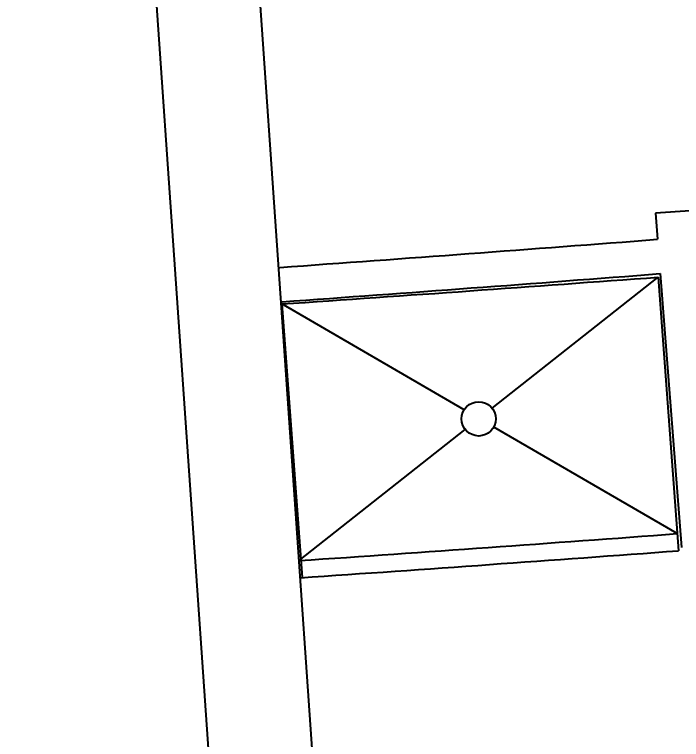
# Model space of a CAD drawing. Header units: inches. Extents: x -506 to 775, y 0 to 7618.
# Drawn here: x -12.8 to 64.6, y 225.2 to 309.4 of the extents above; entities that cross this region are included whole.
import ezdxf

# ---------------------------------------------------------------- set-up
doc = ezdxf.new("R2010")
doc.units = ezdxf.units.IN
doc.header["$MEASUREMENT"] = 0
doc.layers.add('annotation', color=7, linetype='Continuous')
doc.layers.add('appliance', color=7, linetype='Continuous')
doc.styles.get("Standard").update_dxf_attribs({"font": 'arial.ttf'})
doc.dimstyles.get("Standard").update_dxf_attribs({"dimtxt": 12, "dimasz": 12, "dimexe": 0.18, "dimexo": 0.0625, "dimgap": 0.09, "dimtad": 0, "dimtih": 1, "dimtoh": 1, "dimdec": 4, "dimzin": 0, "dimdsep": 46, "dimlunit": 4, "dimtxsty": 'Standard', "dimcen": 0.09, "dimadec": 0, "dimazin": 0, "dimtfac": 1, "dimtdec": 4, "dimtofl": 0, "dimtmove": 0, "dimatfit": 3, "dimfxl": 1, "dimtolj": 1, "dimtzin": 0, "dimarcsym": 0})

# ---------------------------------------------------------------- blocks, each defined once
blk = doc.blocks.new('*D7')
at = {"layer": 'annotation', "color": 0, "lineweight": -2, "transparency": 16777216}
for p, q in [((-0.062, 363.343), (-57.222, 359.358)), ((-56.208, 347.4), (-45.67, 196.25)), ((-33.136, 16.453), (-43.673, 167.603)), ((24.678, 8.454), (-32.481, 4.47))]:
    blk.add_line(p, q, dxfattribs=at)
at = {"layer": 'annotation', "color": 0, "transparency": 16777216}
for points in [[(-54.212, 347.539), (-58.203, 347.261), (-57.042, 359.371)], [(-31.141, 16.592), (-35.131, 16.314), (-32.302, 4.482)]]:
    blk.add_solid(points, dxfattribs=at)
at = {"layer": 'Defpoints', "color": 0, "transparency": 16777216}
for p in [(0, 363.347), (24.741, 8.459), (-32.302, 4.482)]:
    blk.add_point(p, dxfattribs=at)
at = {"layer": 'annotation', "color": 0, "transparency": 16777216, "insert": (-44.672, 181.926), "char_height": 12, "attachment_point": 5}
blk.add_mtext('\\A1;29\'-7{\\H1.000000x;\\S3/4;}"', dxfattribs=at)

msp = doc.modelspace()

# ---------------------------------------------------------------- linework, layer by layer
for p, q in [((21.22679, 58.86093), (0, 363.34735)), ((33.20022, 59.65985), (12.38753, 358.20628)), ((65.60023, 286.5942), (61.58698, 286.31442)), ((61.58698, 286.31442), (61.82087, 283.29178)), ((62.12947, 279.3037), (64.58865, 247.5237))]:
    msp.add_line(p, q)
for radius in [7356.375, 7360.375]:
    msp.add_arc((-505.7285, 7617.74069), radius, 274.082301934, 274.424805678)
at = {"layer": 'appliance'}
for p, q in [((42.62094, 263.68494), (61.87692, 278.89874)), ((61.87692, 278.89874), (64.23682, 247.14631)), ((18.20764, 275.78438), (20.56758, 244.03139)), ((39.36452, 263.49395), (18.20764, 275.78438)), ((20.24205, 246.00379), (39.49803, 261.21759)), ((64.08933, 249.13084), (42.80488, 261.49538))]:
    msp.add_line(p, q, dxfattribs=at)
msp.add_circle((41.05949, 262.45126), 1.99, dxfattribs=at)
for radius in [7323.43362, 7353.28362, 7355.27362]:
    msp.add_arc((-480.91624, 7582.18947), radius, 273.907986239, 274.25050647, dxfattribs=at)

# ---------------------------------------------------------------- dimensions: what is measured, and where the dimension line sits
at = {"layer": 'annotation', "color": 143, "true_color": 0x7aafdf}
dim = msp.add_aligned_dim(p1=(0, 363.34735), p2=(24.7405, 8.45868), distance=-57.18056, dimstyle='Standard', dxfattribs=at)
dim.commit()
dim.dimension.update_dxf_attribs({"geometry": '*D7', "text_midpoint": (-44.67187, 181.92641)})

doc.saveas('drawing.dxf')
